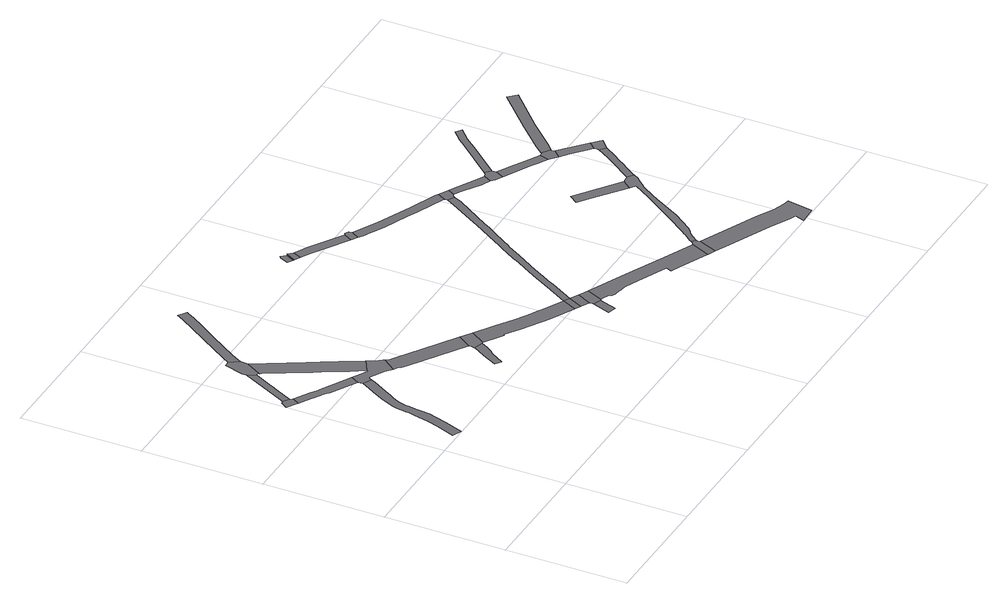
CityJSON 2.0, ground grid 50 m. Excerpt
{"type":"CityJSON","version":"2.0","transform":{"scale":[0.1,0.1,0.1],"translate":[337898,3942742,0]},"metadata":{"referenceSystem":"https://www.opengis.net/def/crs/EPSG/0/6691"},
"CityObjects":{
"road1":{"type":"Road","geometry":[{"type":"MultiSurface","lod":"1","boundaries":[[[0,1,2,3,4,5,6,7,8]]]}]},
"road2":{"type":"Road","attributes":{"RoadStructureAttribute.sectionType":"1"},"geometry":[{"type":"MultiSurface","lod":"1","boundaries":[[[9,10,11,12,13,14,15,16,17,18,19,20,21,22,23,24,25,26,27,28,29,30,31,32,33,34,35,36,37,38,39,40,41,42]]]}]},
"road3":{"type":"Road","attributes":{"RoadStructureAttribute.sectionType":"1"},"geometry":[{"type":"MultiSurface","lod":"1","boundaries":[[[43,44,45,46,47,48,49,50,51,2,1]]]}]},
"road4":{"type":"Road","attributes":{"RoadStructureAttribute.sectionType":"1"},"geometry":[{"type":"MultiSurface","lod":"1","boundaries":[[[7,52,53,54,55,56,57,58,59,60,61,8]]]}]},
"road5":{"type":"Road","geometry":[{"type":"MultiSurface","lod":"1","boundaries":[[[62,63,47,46,64,65,66,67,68,69,70]]]}]},
"road6":{"type":"Road","attributes":{"function":"3","RoadStructureAttribute.sectionType":"1"},"geometry":[{"type":"MultiSurface","lod":"1","boundaries":[[[71,72,73,74,75,76,77,78,79,80,81,82,67,66]]]}]},
"road7":{"type":"Road","geometry":[{"type":"MultiSurface","lod":"1","boundaries":[[[83,84,85,86,87,58,57,42,41,88,89,90,91,92,93,94,95,78,77]]]}]},
"road8":{"type":"Road","attributes":{"RoadStructureAttribute.sectionType":"1"},"geometry":[{"type":"MultiSurface","lod":"1","boundaries":[[[68,96,97,98,99,100,101,102,103,104,105,106,107,108,109,69]]]}]},
"road9":{"type":"Road","attributes":{"function":"3","RoadStructureAttribute.sectionType":"1"},"geometry":[{"type":"MultiSurface","lod":"1","boundaries":[[[110,111,112,93,92,113,114,115,116,117]]]}]},
"road10":{"type":"Road","geometry":[{"type":"MultiSurface","lod":"1","boundaries":[[[118,119,120,121,122,123,124,125,126,127,128]]]}]},
"road11":{"type":"Road","geometry":[{"type":"MultiSurface","lod":"1","boundaries":[[[129,117,116,130,131,128,127,132]]]}]},
"road12":{"type":"Road","attributes":{"function":"3","RoadStructureAttribute.sectionType":"1"},"geometry":[{"type":"MultiSurface","lod":"1","boundaries":[[[133,134,135,136,137,138,129,132,139,140,141,142,143,144,145,146,147,148]]]}]},
"road13":{"type":"Road","geometry":[{"type":"MultiSurface","lod":"1","boundaries":[[[147,149,150,148]]]}]},
"road14":{"type":"Road","geometry":[{"type":"MultiSurface","lod":"1","boundaries":[[[151,152,153,154]]]}]},
"road15":{"type":"Road","attributes":{"function":"3","RoadStructureAttribute.sectionType":"1"},"geometry":[{"type":"MultiSurface","lod":"1","boundaries":[[[155,150,149,156]]]}]},
"road16":{"type":"Road","geometry":[{"type":"MultiSurface","lod":"1","boundaries":[[[157,158,159,155,156,160,151,154]]]}]},
"road17":{"type":"Road","geometry":[{"type":"MultiSurface","lod":"1","boundaries":[[[161,162,163,164,165]]]}]},
"road18":{"type":"Road","attributes":{"RoadStructureAttribute.sectionType":"1"},"geometry":[{"type":"MultiSurface","lod":"1","boundaries":[[[164,166,167,165]]]}]},
"road19":{"type":"Road","geometry":[{"type":"MultiSurface","lod":"1","boundaries":[[[167,166,168,169,170,171]]]}]},
"road20":{"type":"Road","attributes":{"RoadStructureAttribute.sectionType":"1"},"geometry":[{"type":"MultiSurface","lod":"1","boundaries":[[[169,172,173,174,175,176,177,178,170]]]}]},
"road21":{"type":"Road","attributes":{"function":"3","RoadStructureAttribute.sectionType":"1"},"geometry":[{"type":"MultiSurface","lod":"1","boundaries":[[[157,179,180,181,182,183,184,185,186,187,188,189,190,191,192,193,194,195,196,197,158]]]}]},
"road22":{"type":"Road","geometry":[{"type":"MultiSurface","lod":"1","boundaries":[[[198,199,200,201,176,175,202,203]]]}]},
"road23":{"type":"Road","attributes":{"RoadStructureAttribute.sectionType":"1"},"geometry":[{"type":"MultiSurface","lod":"1","boundaries":[[[204,205,206,207,208,209,210,211,212,213,214,215,216,217,218,148,150,219,220,221,222,223,224,225,226,227,228,229,230,231,232,233,234,235]]]}]},
"road24":{"type":"Road","geometry":[{"type":"MultiSurface","lod":"1","boundaries":[[[236,237,238,239,240,193,192,241,242]]]}]},
"road25":{"type":"Road","attributes":{"RoadStructureAttribute.sectionType":"1"},"geometry":[{"type":"MultiSurface","lod":"1","boundaries":[[[202,243,244,245,246,247,248,249,250,251,252,253,254,255,256,203]]]}]},
"road26":{"type":"Road","attributes":{"function":"3","RoadStructureAttribute.sectionType":"1"},"geometry":[{"type":"MultiSurface","lod":"1","boundaries":[[[257,258,259,260,261,262,263,264,265,266,267,268,236,242]]]}]},
"road27":{"type":"Road","geometry":[{"type":"MultiSurface","lod":"1","boundaries":[[[234,269,270,271,272,252,251,273,235]]]}]},
"road28":{"type":"Road","attributes":{"RoadStructureAttribute.sectionType":"1"},"geometry":[{"type":"MultiSurface","lod":"1","boundaries":[[[274,275,276,277,278,279,280,281,282,283,284,239,238,285,286,287,288,289,290,291,292,293,294,295,296,297,298,299,300]]]}]},
"road29":{"type":"Road","attributes":{"RoadStructureAttribute.sectionType":"1"},"geometry":[{"type":"MultiSurface","lod":"1","boundaries":[[[301,302,303,272,271,304,305,306,307,308]]]}]},
"road30":{"type":"Road","geometry":[{"type":"MultiSurface","lod":"1","boundaries":[[[274,309,310,311,312,275]]]}]},
"road31":{"type":"Road","geometry":[{"type":"MultiSurface","lod":"1","boundaries":[[[313,314,315,316,317,318,301,308]]]}]},
"road32":{"type":"Road","attributes":{"RoadStructureAttribute.sectionType":"1"},"geometry":[{"type":"MultiSurface","lod":"1","boundaries":[[[319,320,321,315,314,322,323,324]]]}]},
"road33":{"type":"Road","attributes":{"RoadStructureAttribute.sectionType":"1"},"geometry":[{"type":"MultiSurface","lod":"1","boundaries":[[[316,325,326,327,328,329,330,317]]]}]},
"road34":{"type":"Road","attributes":{"RoadStructureAttribute.sectionType":"1"},"geometry":[{"type":"MultiSurface","lod":"1","boundaries":[[[299,331,332,333,334,335,336,337,338,339,340,341,342,343,300]]]}]},
"road35":{"type":"Road","geometry":[{"type":"MultiSurface","lod":"1","boundaries":[[[344,345,346,347,348,349,319,324]]]}]},
"road36":{"type":"Road","attributes":{"RoadStructureAttribute.sectionType":"1"},"geometry":[{"type":"MultiSurface","lod":"1","boundaries":[[[350,351,352,353,345,344,354,355,356]]]}]},
"road37":{"type":"Road","geometry":[{"type":"MultiSurface","lod":"1","boundaries":[[[357,338,337,358,359,360,361,350,356]]]}]},
"road38":{"type":"Road","attributes":{"RoadStructureAttribute.sectionType":"1"},"geometry":[{"type":"MultiSurface","lod":"1","boundaries":[[[347,362,363,364,365,366,367,368,348]]]}]}
},
"vertices":[
[62,1161,0],[59,1167,0],[34,1184,0],[29,1180,0],[23,1181,0],[5,1154,0],[41,1130,0],[48,1126,0],[66,1156,0],
[266,954,0],[231,894,0],[214,865,0],[206,847,0],[197,826,0],[188,807,0],[182,788,0],[178,771,0],[177,759,0],[175,744,0],[173,729,0],[168,705,0],[160,668,0],[153,642,0],[137,595,0],[108,518,0],[145,503,0],[175,581,0],[191,631,0],[199,658,0],[205,696,0],[207,723,0],[210,739,0],[212,755,0],[213,765,0],[216,779,0],[222,797,0],[230,816,0],[240,832,0],[250,846,0],[265,874,0],[302,936,0],[311,953,0],[276,971,0],
[94,1238,0],[107,1262,0],[114,1278,0],[148,1345,0],[134,1383,0],[131,1375,0],[122,1357,0],[86,1285,0],[40,1194,0],
[99,1095,0],[106,1091,0],[143,1069,0],[155,1061,0],[163,1052,0],[272,991,0],[292,1026,0],[169,1095,0],[160,1099,0],[129,1118,0],
[134,1399,0],[135,1391,0],[153,1348,0],[158,1349,0],[163,1345,0],[202,1411,0],[207,1444,0],[179,1480,0],[158,1480,0],
[164,1342,0],[169,1336,0],[255,1179,0],[260,1171,0],[276,1143,0],[326,1052,0],[361,998,0],[417,1030,0],[385,1085,0],[369,1116,0],[335,1175,0],[309,1221,0],
[361,995,0],[360,992,0],[355,992,0],[329,1005,0],[307,1017,0],[317,965,0],[323,969,0],[343,958,0],[383,936,0],[410,914,0],[453,970,0],[450,974,0],[442,987,0],
[212,1455,0],[232,1488,0],[311,1606,0],[356,1672,0],[357,1675,0],[396,1732,0],[410,1757,0],[416,1765,0],[381,1788,0],[375,1776,0],[362,1754,0],[329,1704,0],[278,1628,0],[199,1510,0],
[575,880,0],[492,935,0],[466,954,0],[424,904,0],[436,893,0],[452,879,0],[676,734,0],[713,791,0],
[671,703,0],[660,684,0],[642,656,0],[608,594,0],[633,578,0],[669,634,0],[680,643,0],[693,664,0],[707,689,0],[713,698,0],[672,708,0],
[760,760,0],[676,728,0],[675,718,0],[720,698,0],
[1016,599,0],[999,608,0],[985,617,0],[976,622,0],[912,660,0],[838,709,0],[781,658,0],[798,648,0],[802,653,0],[860,614,0],[876,603,0],[879,601,0],[950,558,0],[983,540,0],[1073,495,0],[1103,555,0],
[1097,481,0],[1127,541,0],
[1133,446,0],[1107,371,0],[1142,361,0],[1168,434,0],
[1162,523,0],[1132,464,0],
[1174,437,0],[1204,503,0],[1202,504,0],[1137,458,0],
[905,1625,0],[899,1620,0],[880,1584,0],[904,1572,0],[923,1607,0],
[908,1569,0],[927,1605,0],
[909,1569,0],[932,1556,0],[951,1592,0],[933,1611,0],
[974,1534,0],[986,1528,0],[1036,1496,0],[1123,1442,0],[1142,1477,0],[1006,1563,0],[990,1571,0],
[1184,433,0],[1204,424,0],[1217,411,0],[1231,404,0],[1254,402,0],[1264,398,0],[1287,394,0],[1348,368,0],[1364,361,0],[1470,313,0],[1468,309,0],[1460,289,0],[1500,273,0],[1620,217,0],[1656,297,0],[1648,300,0],[1613,316,0],[1515,360,0],[1367,428,0],
[1166,1465,0],[1166,1473,0],[1152,1481,0],[1147,1478,0],[1148,1426,0],[1169,1460,0],
[1502,1207,0],[1443,1111,0],[1416,1067,0],[1397,1037,0],[1369,994,0],[1331,934,0],[1321,918,0],[1320,916,0],[1278,849,0],[1260,819,0],[1237,783,0],[1194,712,0],[1179,684,0],[1166,662,0],[1161,652,0],[1184,639,0],[1201,669,0],[1218,699,0],[1234,726,0],[1260,768,0],[1264,774,0],[1283,805,0],[1306,841,0],[1341,897,0],[1344,902,0],[1394,978,0],[1423,1021,0],[1441,1051,0],[1469,1095,0],[1531,1190,0],[1550,1225,0],[1521,1241,0],
[1686,282,0],[1684,288,0],[1686,299,0],[1670,311,0],[1663,302,0],[1622,216,0],[1652,203,0],
[1155,1422,0],[1167,1413,0],[1199,1396,0],[1206,1393,0],[1253,1369,0],[1355,1324,0],[1399,1304,0],[1513,1258,0],[1520,1253,0],[1539,1289,0],[1528,1295,0],[1415,1341,0],[1270,1405,0],[1175,1456,0],
[1713,175,0],[1891,93,0],[1969,54,0],[1996,41,0],[1982,2,0],[2057,5,0],[2075,111,0],[2052,116,0],[2001,133,0],[1928,170,0],[1884,190,0],[1748,253,0],
[1554,1232,0],[1558,1237,0],[1565,1237,0],[1581,1267,0],[1521,1250,0],
[1923,713,0],[1895,675,0],[1917,659,0],[1869,587,0],[1868,585,0],[1856,568,0],[1780,457,0],[1718,372,0],[1709,360,0],[1700,349,0],[1676,319,0],[1703,320,0],[1715,336,0],[1727,344,0],[1735,350,0],[1747,361,0],[1805,440,0],[1872,553,0],[1876,559,0],[1885,574,0],[1886,576,0],[1923,632,0],[1934,644,0],[1947,659,0],[1966,679,0],[1979,699,0],[1954,716,0],
[1726,1190,0],[1689,1209,0],[1605,1254,0],[1574,1232,0],[1595,1221,0],[1605,1215,0],[1670,1174,0],[1706,1156,0],
[1841,774,0],[1746,846,0],[1718,808,0],[1771,768,0],
[1722,1145,0],[1752,1128,0],[1770,1164,0],[1769,1182,0],[1747,1202,0],[1740,1194,0],
[1944,1068,0],[1887,1101,0],[1844,1124,0],[1867,1066,0],[1891,1052,0],[1930,1030,0],
[1872,1300,0],[1924,1359,0],[1969,1402,0],[1945,1420,0],[1906,1381,0],[1879,1350,0],
[1979,700,0],[1995,723,0],[2006,741,0],[2029,772,0],[2043,792,0],[2065,822,0],[2098,872,0],[2073,889,0],[2040,839,0],[2005,788,0],[1971,741,0],[1967,736,0],[1954,717,0],
[1963,1003,0],[1993,1034,0],[1991,1043,0],[1993,1049,0],[1958,1072,0],[1953,1068,0],
[2099,940,0],[2086,952,0],[2053,981,0],[2025,1006,0],[2000,975,0],[2060,922,0],[2072,911,0],
[2075,900,0],[2103,875,0],[2136,907,0],[2128,916,0],[2108,932,0],
[2000,1056,0],[2023,1078,0],[2121,1180,0],[2272,1323,0],[2242,1354,0],[2091,1210,0],[1991,1108,0]
]}
